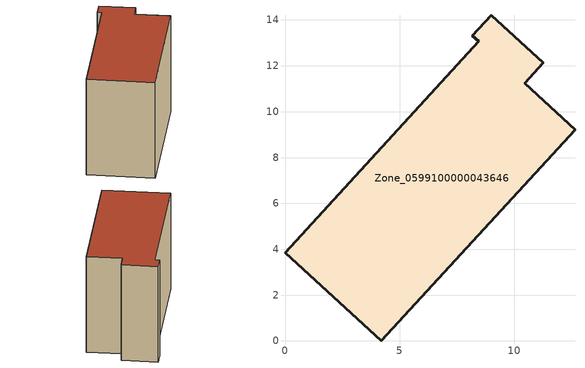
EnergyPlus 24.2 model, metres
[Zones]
Zone_0599100000043646
 floor ground (C_G): 8.17,13.32 8.99,14.22 11.26,12.13 10.45,11.24 12.65,9.21 4.2,0 0,3.86 8.45,13.07 z0
 wall outside (C_F): 4.2,0 12.65,9.21 10.45,11.24 11.26,12.13 8.99,14.22 8.17,13.32 8.45,13.07 0,3.86 4.2,0 z0:8.75
 roof outside (C_R): 11.26,12.13 8.99,14.22 8.17,13.32 8.45,13.07 0,3.86 4.2,0 12.65,9.21 10.45,11.24 z8.75
[BUILDING]
Pand.0599100000043646: North Axis=0; Terrain=City; Loads Convergence Tolerance Value=0.04; Temperature Convergence Tolerance Value=0.4; Solar Distribution=FullExterior; Maximum Number of Warmup Days=25; Minimum Number of Warmup Days=1
[Site:Location]
Rotterdam.The.Hague.AP_ZH_NLD Design_Conditions: Latitude=51.96; Longitude=4.45; Time Zone=1; Elevation=-4.5
[SITE:GROUNDTEMPERATURE:BUILDINGSURFACE]
18, 18, 18, 18, 18, 18, 18, 18, 18, 18, 18, 18
[MATERIAL] Thermal Absorptance=0.9; Solar Absorptance=0.7; Visible Absorptance=0.7
Name | Roughness | Thickness | Conductivity | Density | Specific Heat
G.TI.1975-1991 | MediumSmooth | 0.15 | 0.288461 | 540 | 1210
F.TI.1975-1991 | Rough | 0.3 | 0.230769 | 1920 | 840
R.TI.1975-1991 | MediumRough | 0.2 | 0.153846 | 1500 | 1000
[CONSTRUCTION]
C_G: G.TI.1975-1991
C_F: F.TI.1975-1991
C_R: R.TI.1975-1991
[ZONE]
Zone_0599100000043646: Type=1; Multiplier=1; Ceiling Height=Autocalculate; Volume=Autocalculate; Floor Area=autocalculate; Part of Total Floor Area=Yes
[ZONEINFILTRATION:DESIGNFLOWRATE]
Infil_Zone_0599100000043646: Zone or ZoneList or Space or SpaceList=Zone_0599100000043646; Schedule=AlwaysOn; Design Flow Rate Calculation Method=Flow/Area; Flow Rate per Floor Area=0.003; Constant Term Coefficient=1; Temperature Term Coefficient=0; Velocity Term Coefficient=0; Velocity Squared Term Coefficient=0
[HVACTEMPLATE:ZONE:IDEALLOADSAIRSYSTEM]
Zone_0599100000043646: Maximum Heating Supply Air Temperature=50; Minimum Cooling Supply Air Temperature=13; Maximum Heating Supply Air Humidity Ratio=0.0156; Minimum Cooling Supply Air Humidity Ratio=0.0077; Heating Limit=NoLimit; Cooling Limit=NoLimit; Dehumidification Control Type=ConstantSensibleHeatRatio; Cooling Sensible Heat Ratio=0.7; Dehumidification Setpoint=60; Humidification Control Type=None; Humidification Setpoint=30; Outdoor Air Method=None; Outdoor Air Flow Rate per Person=0.00944; Outdoor Air Flow Rate per Zone Floor Area=0; Outdoor Air Flow Rate per Zone=0; Demand Controlled Ventilation Type=None; Outdoor Air Economizer Type=NoEconomizer; Heat Recovery Type=None; Sensible Heat Recovery Effectiveness=0.7; Latent Heat Recovery Effectiveness=0.65
[ZONECONTROL:THERMOSTAT]
ThermostatControl_Zone_0599100000043646: Zone or ZoneList=Zone_0599100000043646; Control Type Schedule=DualSetpointControlType; Control 1=Thermostat_Zone_0599100000043646; Temperature Difference Between Cutout And Setpoint=0
[THERMOSTATSETPOINT:DUALSETPOINT]
Thermostat_Zone_0599100000043646: Heating Setpoint Temperature Schedule=HeatingSetpoint_Zone_0599100000043646; Cooling Setpoint Temperature Schedule=CoolingSetpoint_Zone_0599100000043646
[SCHEDULE:COMPACT]
HeatingSetpoint_Zone_0599100000043646: Through: 12/31, For: AllDays, Until: 24:00, 21
CoolingSetpoint_Zone_0599100000043646: Through: 12/31, For: AllDays, Until: 24:00, 24
DualSetpointControlType: Through: 12/31, For: AllDays, Until: 24:00, 4
AlwaysOn: Through: 12/31, For: AllDays, Until: 24:00, 1
